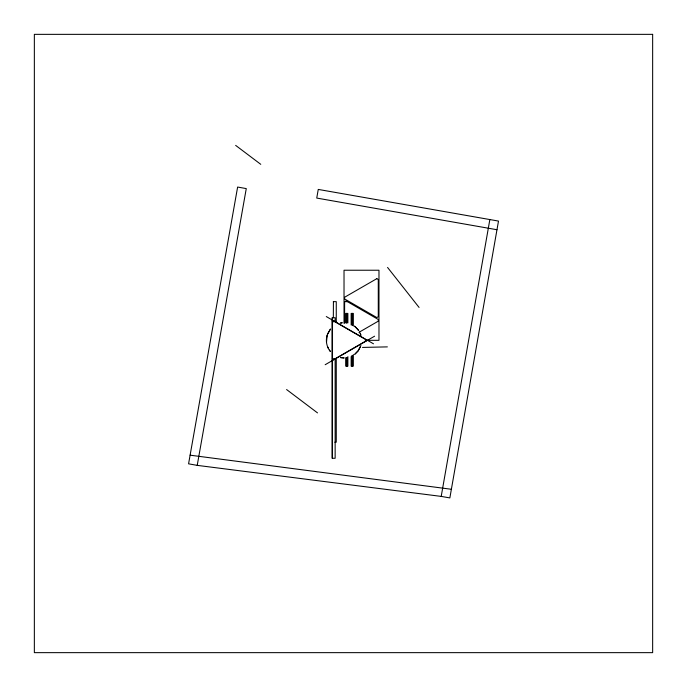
<?xml version="1.0" encoding="UTF-8"?>
<svg xmlns="http://www.w3.org/2000/svg" width="687" height="687" viewBox="0 0 687 687"><rect width="100%" height="100%" fill="white"/><g stroke="black" fill="none" stroke-linecap="round" stroke-linejoin="round"><path stroke-width="1.03" d="M489.848 219.557L441.209 496.4L197.221 465.365L188.573 463.828L237.625 187.053L246.272 188.59L197.221 465.365M441.209 496.4L449.856 497.92L498.496 221.077L318.261 189.423L316.741 198.071L496.976 229.733M327.21 335.213C325.363 340.726 326.686 347.064 330.37 351.521M360.924 345.441L358.21 350.834L354.544 354.501M327.793 333.59L330.447 329.167M360.254 347.038L358.133 350.782L355.17 353.899M332.31 360.598L333.375 358.76M330.37 329.116L327.124 335.187L326.54 342.04M332.31 321.722L333.779 320.872M358.957 332.336L378.279 321.173L378.279 319.489L346.076 300.889L344.608 301.739L344.608 323.096M365.802 341.053L333.779 359.541L332.491 358.803L332.491 321.825L333.779 321.087L365.802 339.576M325.174 364.72L374.587 336.192M340.58 322.993L342.289 322.744L340.597 323.088M362.504 347.424L387.365 346.883M333.332 301.645L336.261 301.645L336.261 322.031M344.488 301.645L347.416 301.645M365.321 340.314L378.975 340.314L378.975 270.231L344.024 270.231L344.024 323.328M334.861 442.188L336.261 442.188L336.261 358.511M344.024 357.884L340.597 357.549M344.024 357.979L340.58 357.635M451.393 489.273L190.11 455.18M326.282 316.552L373.479 343.801M332.31 358.915L333.779 359.756M235.658 145.386L260.768 164.33M286.591 389.546L317.514 412.896M354.544 326.136L358.708 330.507M354.492 326.205L355.17 326.737M355.823 327.295L356.45 327.897M357.042 328.515L358.631 330.559M387.562 267.441L419.07 307.433M330.447 351.461L329.417 350.078M332.31 320.03L333.375 321.877M359.516 332.036L360.838 335.213M327.793 347.038L328.532 348.601M360.34 333.556L360.924 335.187M365.982 339.472L365.982 341.164M353.35 326.067L353.35 313.418L351.16 313.418L351.16 325.011M353.35 354.526L353.35 366.119L351.16 366.119L351.16 356.63M352.44 313.418L352.44 325.011M352.44 355.583L352.44 366.119M352.251 313.418L352.251 325.011M352.251 355.583L352.251 366.119M352.07 313.418L352.07 325.011M352.07 355.583L352.07 366.119M347.862 322.899L347.862 313.418L345.673 313.418L345.673 322.899M347.862 356.63L347.862 366.119L345.673 366.119L345.673 357.687M346.952 313.418L346.952 322.899M346.952 357.687L346.952 366.119M346.763 313.418L346.763 322.899M346.763 357.687L346.763 366.119M346.583 313.418L346.583 322.899M346.583 357.687L346.583 366.119M335.144 322.023L335.144 317.729L332.216 317.729L332.216 458.272L335.144 458.272L335.144 358.502M333.427 301.645L333.332 317.738M332.31 317.729L332.31 458.272M376.82 278.664L344.608 297.256L344.608 298.948L376.82 317.549L378.279 316.698L378.279 279.506L376.82 278.664M652.65 34.35L34.35 34.35L34.35 652.65L652.65 652.65L652.65 34.35"/></g></svg>
